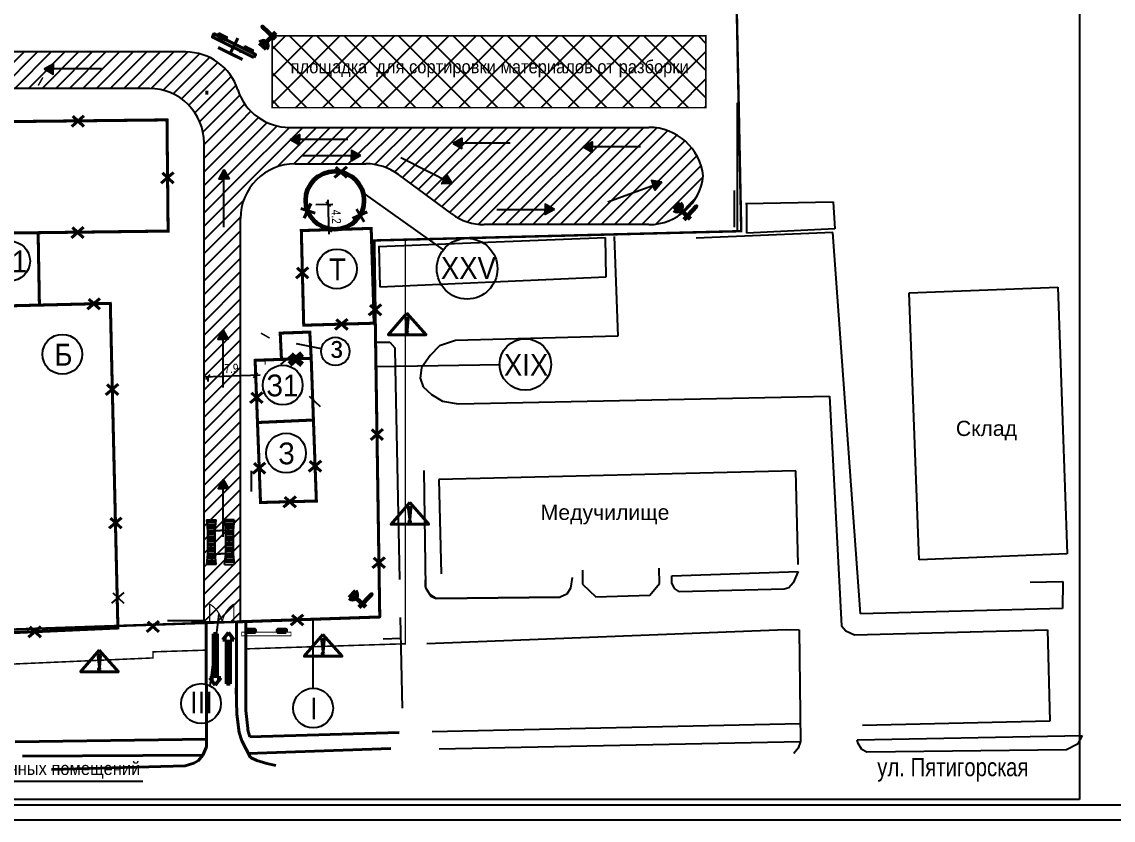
# Model space of a CAD drawing. Header units: millimetres. Extents: x 1819 to 103850, y 69161 to 132521.
# Drawn here: x 29863 to 65816, y 73121 to 99429 of the extents above; entities that cross this region are included whole.
import ezdxf

# ---------------------------------------------------------------- set-up
doc = ezdxf.new("R2010")
doc.units = ezdxf.units.MM
for name, color, linetype in [('1', 7, 'Continuous'), ('FORMAT', 251, 'Continuous'), ('ГП', 146, 'Continuous'), ('Граница1', 20, 'Continuous'), ('ГСН', 2, 'Continuous'), ('дороги', 24, 'Continuous'), ('ЛИНИЯ', 7, 'Continuous'), ('опасные зоны', 10, 'Continuous'), ('СГП', 250, 'Continuous'), ('СТЕНЫ', 7, 'Continuous'), ('стройгенплан', 7, 'Continuous'), ('СЪЕМКА', 46, 'Continuous')]:
    doc.layers.add(name, color=color, linetype=linetype)
doc.layers.add('A0-02', color=7, linetype='Continuous', true_color=0x958875)
doc.layers.add('Ограждение проектируемое', color=1, linetype='ограждение2', lineweight=40)
doc.styles.add('RUSS', font='arial.ttf', dxfattribs={"width": 0.8, "height": 300})
doc.styles.add('СГЕНЕРИР_СТИЛЬ_3', font='arial.ttf')
doc.linetypes.add('ограждение2', pattern='A,6.35,-2.54,[132,ltypeshp.shx,S=2.54,R=0,X=-2.54,Y=0],-2.54,25.4', length=36.83)
doc.dimstyles.new('500', dxfattribs={"dimscale": 0, "dimtxt": 250, "dimasz": 150, "dimexe": 150, "dimexo": 500, "dimgap": 100, "dimtad": 1, "dimdec": 1, "dimlfac": 0.005, "dimzin": 0, "dimdsep": 46, "dimtxsty": 'RUSS', "dimblk1": 'OBLIQUE', "dimblk2": 'OBLIQUE', "dimsah": 1, "dimcen": 0, "dimdle": 150, "dimclrd": 22, "dimclre": 22, "dimclrt": 22, "dimadec": 0, "dimazin": 0, "dimtfac": 1, "dimtdec": 1, "dimtmove": 0, "dimatfit": 3, "dimldrblk": 'OBLIQUE', "dimfxl": 1, "dimtolj": 1, "dimtzin": 0, "dimarcsym": 0})
picture_1 = doc.add_image_def('image1.tif', size_in_pixel=(4134, 3602))
pattern_1 = [(45, (7.275957614183426e-12, 68499.89598041086), (-224.5064030267288, 224.5064030267288), [])]

# ---------------------------------------------------------------- blocks, each defined once
blk = doc.blocks.new('A$C290F181A')
at = {"const_width": 0.35}
blk.add_lwpolyline([(0.1750015232723854, 2.556440533530804), (20.48716517757157, 2.556440533530804), (20.48716517757157, 1.032904736985756), (0.1750015232723854, 1.032904736985756)], close=True, dxfattribs=at)
at = {"lineweight": 50}
for points in [[(2.164869640884717, 1.032904736985756), (5.67944259793785, 1.032904736985756), (5.67944259793785, -7.591354460600996e-07), (2.164869640884717, -7.591354460600996e-07)], [(18.49729705995969, 1.032904736985756), (14.98272410290656, 1.032904736985756), (14.98272410290656, -7.591354460600996e-07), (18.49729705995969, -7.591354460600996e-07)]]:
    blk.add_lwpolyline(points, close=True, dxfattribs=at)
blk = doc.blocks.new('A$C006452EF')
at = {"lineweight": 50}
for p, q in [((0, 7.68061753292568), (3.025820399978329, 9.897652332909956)), ((3.025820399978329, 9.897652332909956), (3.025820399978329, 8.419629132920363)), ((3.025820399978329, 5.389681332942246), (0, 7.68061753292568)), ((3.025820399978329, 8.419629132920363), (21.12022559984877, 8.419629132920363)), ((21.12022559984877, 6.867704532931612), (3.025820399978329, 6.867704532931612)), ((3.025820399978329, 6.867704532931612), (3.025820399978329, 5.389681332942246)), ((18.61357753052084, 4.507970569952704), (21.63939793049917, 2.217034369969042)), ((18.61357753052084, 3.029947369963111), (18.61357753052084, 4.507970569952704)), ((21.12022559984877, 8.419629132920363), (21.12022559984877, 6.867704532931612)), ((0.5191723306504628, 3.029947369963111), (18.61357753052084, 3.029947369963111)), ((0.5191723306504628, 1.478022769974359), (0.5191723306504628, 3.029947369963111)), ((18.61357753052084, 1.478022769974359), (0.5191723306504628, 1.478022769974359)), ((21.63939793049917, 2.217034369969042), (18.61357753052084, -4.30015006713802e-07)), ((18.61357753052084, -4.30015006713802e-07), (18.61357753052084, 1.478022769974359))]:
    blk.add_line(p, q, dxfattribs=at)
blk = doc.blocks.new('_OBLIQUE')
at = {"color": 0, "linetype": 'ByBlock'}
blk.add_line((-0.5, -0.5), (0.5, 0.5), dxfattribs=at)
blk = doc.blocks.new('*D120')
at = {"layer": 'DEFPOINTS', "color": 0}
for p in [(35970.57132462269, 88214.8754212953), (37549.44208625006, 88274.60077670007), (35989.13514434563, 87724.13121414857)]:
    blk.add_point(p, dxfattribs=at)
at = {"layer": 'опасные зоны', "color": 22, "lineweight": -2}
for p, q in [((37717.89869979838, 87789.526698231), (35839.24235052025, 87718.4610854709)), ((37568.34251517562, 87774.95813061546), (37573.67603465066, 87633.96377572796)), ((35989.47175354825, 87715.2327752107), (35994.8052730233, 87574.23842032319))]:
    blk.add_line(p, q, dxfattribs=at)
at = {"layer": 'опасные зоны', "color": 22, "lineweight": -2, "xscale": 150, "yscale": 150, "zscale": 150}
for p, rotation in [((35989.13514434563, 87724.13121414857), 182.16634574286), ((37568.005905973, 87783.85656955333), 2.166345742860063)]:
    blk.add_blockref('_OBLIQUE', p, dxfattribs=dict(at, rotation=rotation))
at = {"layer": 'опасные зоны', "color": 22, "insert": (36769.00041029475, 88006.98484423061), "char_height": 300, "attachment_point": 5, "rotation": 2.166345742860064, "style": 'RUSS'}
blk.add_mtext('\\A1;7.9', dxfattribs=at)
blk = doc.blocks.new('*D123')
at = {"layer": 'DEFPOINTS', "color": 0}
for p in [(39045.22743726333, 93390.12148381703), (39961.25530815515, 93418.64928235131), (39071.37482770679, 92550.52853841253)]:
    blk.add_point(p, dxfattribs=at)
at = {"layer": 'опасные зоны', "color": 22, "lineweight": -2}
for p, q in [((39992.07187546351, 92429.12902526745), (39956.58613129024, 93568.57659403069)), ((39544.98514286125, 93405.68540670004), (40111.18261983452, 93423.31845921621)), ((39571.1325333047, 92566.09246129554), (40137.33001027798, 92583.72551381172))]:
    blk.add_line(p, q, dxfattribs=at)
at = {"layer": 'опасные зоны', "color": 22, "lineweight": -2, "xscale": 150, "yscale": 150, "zscale": 150}
for p, rotation in [((39961.25530815515, 93418.64928235131), 91.78378233068572), ((39987.40269859861, 92579.05633694681), 271.7837823306857)]:
    blk.add_blockref('_OBLIQUE', p, dxfattribs=dict(at, rotation=rotation))
at = {"layer": 'опасные зоны', "color": 22, "insert": (40224.82147409541, 93006.65388095495), "char_height": 300, "attachment_point": 5, "rotation": 271.7837823306857, "style": 'RUSS'}
blk.add_mtext('\\A1;4.2', dxfattribs=at)
blk = doc.blocks.new('uz204')
at = {"lineweight": 50}
for p, q in [((0, 10), (-20, 10)), ((-20, 10), (20, 10)), ((0, -15), (0, 10))]:
    blk.add_line(p, q, dxfattribs=at)
for points in [[(-33.85360609074473, 0), (33.85360609074473, 0), (33.85360609074473, -5.078452655187334), (-33.85360609074473, -5.078452655187334)], [(-27.22071236532247, -5.078452655187334), (-15.50546917506063, -5.078452655187334), (-15.50546917506063, -8.521470975616467), (-27.22071236532247, -8.521470975616467)], [(27.22071236532247, -5.078452655187334), (15.50546917506063, -5.078452655187334), (15.50546917506063, -8.521470975616467), (27.22071236532247, -8.521470975616467)]]:
    blk.add_lwpolyline(points, close=True, dxfattribs=at)
blk = doc.blocks.new('прожектор')
at = {"color": 32, "lineweight": 60}
for p, q in [((812.6061286986208, 1447.162564229311), (817.1061286985885, 1447.162564229311)), ((814.1061286986101, 1448.662564229301), (814.1061286986101, 1442.662564229343)), ((818.6061286985778, 1445.662564229322), (818.6061286985778, 1448.662564229301))]:
    blk.add_line(p, q, dxfattribs=at)
for points, const_width in [([(813.8061286986122, 1442.662564229343, 1), (814.4061286986079, 1442.662564229343, 1)], 0.5999999999957026), ([(814.0311286986106, 1442.662564229343, 1), (814.1811286986094, 1442.662564229343, 1)], 0.1499999999989257)]:
    blk.add_lwpolyline(points, format="xyb", close=True, dxfattribs=dict(at, const_width=const_width))
blk.add_arc((818.6061286985778, 1447.162564229311), 1.499999999989257, 90, 270, dxfattribs=at)
blk = doc.blocks.new('uz22_l')
for points in [[(-29.632868, 3.62885984347798e-15), (-20.29233279242405, 5.392760516469155), (-20.29233279242405, 2.485011967148067e-15)], [(-29.632868, 3.62885984347798e-15), (-20.29233279242405, -5.39276051646915), (-20.29233279242405, 2.485011967148067e-15)]]:
    blk.add_hatch(color=256).paths.add_polyline_path(points)
for p in [(29.63286800000001, -3.628859843477981e-15), (-29.632868, 3.62885984347798e-15), (-29.632868, 3.62885984347798e-15)]:
    blk.add_line(p, (-29.632868, 3.62885984347798e-15))
for points in [[(-29.632868, 3.62885984347798e-15), (-20.29233279242405, 5.392760516469155), (-20.29233279242405, 2.485011967148067e-15)], [(-29.632868, 3.62885984347798e-15), (-20.29233279242405, -5.39276051646915), (-20.29233279242405, 2.485011967148067e-15)]]:
    blk.add_lwpolyline(points, close=True)
blk = doc.blocks.new('uz2')
at = {"lineweight": 40}
for p, q in [((-1.051808, 9.204654400000004), (0, 0)), ((0, 0), (0.9641583999999966, 9.204654400000004))]:
    blk.add_line(p, q, dxfattribs=at)
blk.add_lwpolyline([(-0.06323291861333473, 13.93733930394046), (-15.47112729845256, -3.826485754123473), (15.64579195002127, -3.826485754123496)], close=True, dxfattribs=at)
blk.add_circle((-0.04571326201314037, -1.75439746818131), 0.733152, dxfattribs=at)
blk.add_arc((-0.04382469760549839, 9.050648403785203), 1.019680432673028, 8.686902785194281, 171.313170658743, dxfattribs=at)
blk = doc.blocks.new('uz203')
for p, q in [((-21, 4), (-21, 13)), ((-11, 12), (-21, 13)), ((-19, 12.8), (-19, 4.2)), ((-17, 12.6), (-17, 4.399999999999999)), ((-15, 12.4), (-15, 4.600000000000001)), ((-13, 12.2), (-13, 4.8)), ((-11, 12), (-11, 4)), ((11, 12), (-11, 12)), ((-9, 12), (-9, 5)), ((-7, 12), (-7, 5)), ((-5, 12), (-5, 5)), ((-3, 12), (-3, 5)), ((-1, 12), (-1, 5)), ((1, 12), (1, 5)), ((3, 12), (3, 5)), ((5, 12), (5, 5)), ((7, 12), (7, 5)), ((9, 12), (9, 5)), ((21, 13), (11, 12)), ((11, 12), (11, 4)), ((13, 12.2), (13, 4.8)), ((15, 12.4), (15, 4.600000000000001)), ((17, 12.6), (17, 4.399999999999999)), ((19, 12.8), (19, 4.2)), ((21, 13), (21, 4)), ((-21, 4), (-11, 5)), ((-11, 5), (11, 5)), ((-11, 4), (-11, 0)), ((-11, -4), (-11, 0)), ((11, 5), (21, 4)), ((11, 4), (11, 0)), ((11, -4), (11, 0)), ((-21, -4), (-21, -13)), ((-21, -4), (-11, -5)), ((-19, -12.8), (-19, -4.2)), ((-17, -12.6), (-17, -4.399999999999999)), ((-15, -12.4), (-15, -4.600000000000001)), ((-13, -12.2), (-13, -4.8)), ((-11, -12), (-11, -4)), ((-11, -5), (11, -5)), ((-9, -12), (-9, -5)), ((-7, -12), (-7, -5)), ((-5, -12), (-5, -5)), ((-3, -12), (-3, -5)), ((-1, -12), (-1, -5)), ((1, -12), (1, -5)), ((3, -12), (3, -5)), ((5, -12), (5, -5)), ((7, -12), (7, -5)), ((9, -12), (9, -5)), ((11, -12), (11, -4)), ((11, -5), (21, -4)), ((13, -12.2), (13, -4.8)), ((15, -12.4), (15, -4.600000000000001)), ((17, -12.6), (17, -4.399999999999999)), ((19, -12.8), (19, -4.2)), ((21, -13), (21, -4)), ((-11, -12), (-21, -13)), ((11, -12), (-11, -12)), ((21, -13), (11, -12))]:
    blk.add_line(p, q)

msp = doc.modelspace()

# ---------------------------------------------------------------- hatches: boundary and pattern name
at = {"layer": 'дороги'}
h = msp.add_hatch(dxfattribs=at)
h.set_pattern_fill('ANSI31', color=256, scale=100, style=0)
h.set_pattern_definition(pattern_1)
h.paths.add_polyline_path([(35265.8048456762, 98435.2563216801), (23574.07834176394, 98435.25632168009, 0.4142135623730951), (21774.07834176394, 96635.25632168009), (21774.07834176396, 85098.37742463233, 0.4142135623730949), (23574.07834176396, 83298.37742463233), (24518.52442933596, 83298.37742463233, 0.4142135623730952), (26318.52442933596, 85098.37742463233), (26318.52442933596, 88422.45882974997, 0.4142135623730968), (24518.52442933595, 90222.45882974997, -0.3649932644778913), (22974.07834176395, 92022.45882975035), (22974.07834176394, 95435.25632168009, -0.4142135623730951), (24774.07834176394, 97235.25632168009), (34065.8048456762, 97235.2563216801, -0.4142135623730953), (35865.8048456762, 95435.2563216801), (35865.8048456762, 79653.3817122413), (37065.8048456762, 79653.3817122413), (37065.8048456762, 96635.2563216801, 0.4142135623730952)])
h = msp.add_hatch(dxfattribs=at)
h.set_pattern_fill('ANSI31', color=256, scale=100, style=0)
h.set_pattern_definition(pattern_1)
h.paths.add_polyline_path([(50524.4323870903, 95951.14817894528), (38688.49170878379, 95951.14817894528, -0.2884223562025667), (37065.8048456762, 96972.1184334939), (37065.8048456762, 92951.14817894528, -0.414213562373095), (38865.8048456762, 94751.14817894528), (41199.65677717454, 94751.14817894528, -0.1602965453022047), (42268.50277672204, 94399.4465699032), (44029.93502942324, 93099.50739402082, 0.1602965453022048), (45098.78102897074, 92747.80578497874), (50524.4323870903, 92747.80578497874, 0.3822336535616288), (52313.47282427833, 94349.47698196201, 0.3822336535616275)])
at = {"layer": 'СГП'}
h = msp.add_hatch(dxfattribs=at)
h.set_pattern_fill('ANSI37', color=256, scale=200, style=0)
h.set_pattern_definition([(45, (7.275957614183426e-12, 68499.89598041086), (-449.0128060534576, 449.0128060534577), []), (135, (7.275957614183426e-12, 68499.89598041086), (-449.0128060534577, -449.0128060534576), [])])
h.paths.add_polyline_path([(38109.43937824359, 98965.31047457493), (52398.844078345, 98965.31047457493), (52398.844078345, 96598.87029856011), (38109.43937824359, 96598.87029856011)])

# ---------------------------------------------------------------- linework, layer by layer
for p, q in [((43751.37222070842, 91920.11141860507), (41098.07814265036, 93808.1180041001)), ((39734.86849741326, 88656.91876718786), (38912.45780441835, 88819.40814938498)), ((45630.27551364651, 88121.21629620175), (41530.19785032608, 88059.09482308317)), ((36066.90512364079, 77547.3160875622), (36366.02105573917, 79916.08617309904)), ((39459.91777523491, 77470.35081367372), (39459.91777523491, 79742.59222021134))]:
    msp.add_line(p, q)
at = {"const_width": 100}
for points in [[(25055.01750818204, 96092.77576521851), (34645.67509381386, 96198.12860977036), (34682.76333811344, 92534.37299149492), (25116.12585785852, 92414.77396554919), (25116.12585785852, 96093.44703706894)], [(30400.78739013813, 92480.84110491953), (30442.98975791586, 90094.59811935975)], [(39071.37482770679, 92550.52853841253), (41372.75996953395, 92622.20043155254), (41470.99363570236, 89497.8901720191), (39149.74353155006, 89431.28050995086), (39071.37482770679, 92550.52853841253)], [(41655.08738114359, 79817.52172690944), (41467.07341463212, 92224.73342802527)], [(38417.34828767227, 88306.31850866458), (38375.41588404758, 89171.28440982997), (39349.79081467476, 89205.91295853344), (39396.54993275845, 88342.1035454199)], [(37549.44208625006, 88274.60077670007), (39396.54993275845, 88342.1035454199), (39566.44376469189, 83638.73264591926), (37726.66512884422, 83589.61768464095), (37549.44208625006, 88274.60077670007)], [(37626.95702371907, 86225.45318218577), (39470.01776737398, 86308.20701458285)], [(36938.20311654848, 79656.51648606296), (41655.08738114359, 79817.52172690944)]]:
    msp.add_lwpolyline(points, dxfattribs=at)
msp.add_lwpolyline([(27267.24861348386, 90017.30102629916), (32778.597947779, 90151.44649439858), (33028.58032753407, 79455.4310433245), (27551.54570248276, 79211.27518669624)], close=True, dxfattribs=at)
at = {"lineweight": 30, "ltscale": 5, "const_width": 40}
msp.add_lwpolyline([(36846.36532770089, 79653.38171224132), (36846.36532770089, 79653.38171224132), (36846.36532770089, 80246.38622204798, 0.203070004869577), (36465.8048456762, 79653.3817122413, 0.203234274489576), (36049.55752521465, 80246.38622204798), (36049.55752521465, 79653.38171224132), (36049.55752521465, 79653.38171224132)], format="xyb", dxfattribs=at)
at = {"lineweight": 60}
msp.add_circle((40175.03272331262, 93544.77572249461), 959.8760354553924, dxfattribs=at)
for centre, radius in [((29479.1533306173, 91547.02452488604), 654.8558136506781), ((44532.58741265385, 91294.61736590737), 1000.769696826668), ((40244.28510750796, 91285.88277171057), 654.8558136506781), ((31198.22567231267, 88473.97511189876), 654.8558136506781), ((40192.46850156523, 88567.2576892222), 466.3012681752493), ((46448.71857070551, 88139.55896840096), 848.9288169113144), ((38460.26266687603, 87460.08614316593), 654.8558136506781), ((38569.9420858142, 85219.94558181785), 654.8558136506781), ((35766.77258954786, 76965.28808252202), 654.8558136506781), ((39459.91777523491, 76815.49500002305), 654.8558136506781)]:
    msp.add_circle(centre, radius)
at = {"layer": 'FORMAT', "ltscale": 20}
for p, q in [((103350.3357901691, 73621.49002061016), (2607.2254364608, 73621.49002061016)), ((103850.3357901691, 73121.49002061016), (1821.771319211102, 73121.49002061016))]:
    msp.add_line(p, q, dxfattribs=at)
at = {"layer": 'ГП', "color": 7, "lineweight": 40}
for p, q in [((35960.9937712948, 97150.09816359897), (35960.9937712948, 97032.58679174219)), ((35960.9937712948, 97147.62480036024), (35960.9937712948, 97030.11342850345))]:
    msp.add_line(p, q, dxfattribs=at)
at = {"layer": 'ГП'}
msp.add_line((41655.08738114359, 79817.52172690944), (28916.70854458385, 79382.71229815815), dxfattribs=at)
at = {"layer": 'Граница1', "const_width": 80}
msp.add_lwpolyline([(11570.92700433521, 131600.5587952898), (39869.18807359692, 131203.2720547921), (64089.96966973273, 128542.3562087504), (64158.35469360789, 124300.4485364145), (49255.99665862764, 124449.7570292271), (49531.29896832444, 110905.690219733), (53192.37516478985, 110905.6172391451), (53563.48636144726, 92531.45303892437), (41467.07341463212, 92224.73342802527), (41655.08738114359, 79817.52172690944), (28916.70854458385, 79382.71229815815)], dxfattribs=at)
at = {"layer": 'ГСН', "color": 3, "const_width": 30}
msp.add_lwpolyline([(37881.38139792692, 88136.00785352098), (37881.38139792692, 88309.6423008006)], dxfattribs=at)
at = {"layer": 'дороги'}
for p, q in [((35265.8048456762, 98435.2563216801), (23574.07834176394, 98435.25632168009)), ((34065.8048456762, 97235.2563216801), (24774.07834176394, 97235.25632168009)), ((38688.49170878379, 95951.14817894528), (50524.4323870903, 95951.14817894528)), ((35865.8048456762, 79653.3817122413), (35865.8048456762, 95435.2563216801)), ((38865.8048456762, 94751.14817894528), (41199.65677717454, 94751.14817894528)), ((44029.93502942324, 93099.50739402082), (42268.50277672204, 94399.4465699032)), ((37065.8048456762, 79653.3817122413), (37065.8048456762, 92951.14817894528)), ((50524.4323870903, 92747.80578497874), (45098.78102897073, 92747.80578497874)), ((35865.8048456762, 79653.3817122413), (37065.8048456762, 79653.3817122413)), ((33847.12927313796, 74391.0053173525), (21314.19688468974, 74391.0053173525))]:
    msp.add_line(p, q, dxfattribs=at)
for centre, radius, start, end in [((35265.8048456762, 96635.2563216801), 1800, 18.05742017185116, 90.00000000000006), ((37047.8048456762, 98417.2563216801), 18, 0, 90.00000000000006), ((34065.8048456762, 95435.2563216801), 1800, 0, 90.00000000000006), ((38688.49170878379, 97751.14817894528), 1800, 198.0574201718512, 270), ((50524.4323870903, 94151.14817894528), 1800, 6.325845702231036, 90), ((38865.8048456762, 92951.14817894528), 1800, 90, 180), ((41199.65677717454, 92951.14817894528), 1800, 53.57262863569029, 90), ((50524.4323870903, 94547.80578497874), 1800, 270, 353.674154297769), ((45098.78102897073, 94547.80578497874), 1800, 233.5726286356903, 270)]:
    msp.add_arc(centre, radius, start, end, dxfattribs=at)
at = {"layer": 'ЛИНИЯ'}
for p, q in [((53438.91722941585, 93967.21177369729), (53438.91722941585, 96759.01001782273)), ((53338.91722941585, 92667.21177369723), (53338.91722941585, 93867.21177369723)), ((53438.91722941585, 92567.21177369723), (53438.91722941585, 93967.21177369729)), ((41503.01247958624, 88868.61080742674), (41981.57412028825, 88876.24702301947)), ((41981.57412028825, 88876.24702301947), (42147.88176133775, 88689.28384855826)), ((42147.88176133775, 88689.28384855826), (42161.740231795, 88024.52555803448)), ((42161.740231795, 88024.52555803448), (42306.33846678387, 81047.02759550238)), ((43105.70327175362, 84641.61356344138), (43164.93603040208, 80786.12574372353)), ((43164.93603040208, 80786.12574372353), (43339.89586902014, 80502.01701557444)), ((43339.89586902014, 80502.01701557444), (43514.85686651967, 80429.16868689744)), ((43514.85686651967, 80429.16868689744), (47599.00146704772, 80473.13729371416)), ((35454.47097539122, 79637.51822351391), (35938.89786562149, 79649.26822324522)), ((42332.0730755633, 79805.22004274087), (42394.14773082978, 76809.84613184928))]:
    msp.add_line(p, q, dxfattribs=at)
at = {"layer": 'ЛИНИЯ', "lineweight": 40}
for p, q in [((35943.76255485835, 75543.47099038126), (35938.89786562149, 79649.26822324522)), ((36938.20311654848, 77047.13502635917), (36938.20311654848, 79656.51648606296)), ((37238.20311654845, 76737.58978174417), (37238.20311654845, 79666.75662967138)), ((36925.15625648294, 77481.03191418824), (36951.24997661402, 76613.23813853011)), ((36951.24997661402, 76613.23813853011), (37026.0880785319, 76005.49903827027)), ((37238.20311654845, 76737.58978174417), (37323.83903827509, 76042.16463484272)), ((37026.0880785319, 76005.49903827027), (37107.53349725297, 75738.1106827149)), ((37313.07039818095, 76092.91269972466), (37380.20655290427, 75872.50219301152)), ((37380.20655290427, 75872.50219301152), (42292.53622636371, 76008.87068891869)), ((35938.89786562149, 75789.45629677334), (29646.12978868547, 75706.67904320464)), ((35943.76255485835, 75543.47099038126), (35829.50841345987, 75267.55141833058)), ((37107.53349725297, 75738.1106827149), (37250.06328842184, 75462.00307471637)), ((29884.28730514587, 75230.01340729307), (35829.50841345987, 75267.55141833058)), ((35829.50841345987, 75267.55141833058), (35681.92947147274, 75091.53413188498)), ((37250.06328842184, 75462.00307471637), (37394.62631361111, 75181.95670151466)), ((37307.32546052182, 75320.96389936801), (42021.37341487836, 75487.7298048301)), ((37394.62631361111, 75181.95670151466), (37610.05719573796, 75089.38142775692)), ((35243.49789082282, 74912.99402623979), (30839.82786098716, 74791.62598590256)), ((35533.81860281038, 74999.6947690525), (35243.49789082282, 74912.99402623979)), ((35681.92947147274, 75091.53413188498), (35533.81860281038, 74999.6947690525)), ((37610.05719573796, 75089.38142775692), (37936.47172228736, 74994.55409212533)), ((37936.47172228736, 74994.55409212533), (38228.51315404981, 74927.93883112975))]:
    msp.add_line(p, q, dxfattribs=at)
at = {"layer": 'Ограждение проектируемое', "ltscale": 50, "const_width": 50}
for points in [[(37193.42015545597, 78764.82858666338), (42495.78328804737, 78934.91901032456), (42495.78328804736, 92250.81764766041)], [(17963.51827006939, 79184.72011360984), (17963.51827006939, 78057.97148176988), (19876.53563580768, 78057.97148176988), (19876.53563580768, 77293.71015948262), (29343.32659635286, 77577.25820274134), (29343.32659635286, 78256.29409146139), (34186.17581182248, 78467.94087872501), (34186.17581182248, 78668.3615111971), (35939.99341947977, 78724.62087564488)]]:
    msp.add_lwpolyline(points, dxfattribs=at)
at = {"layer": 'СГП', "const_width": 50}
msp.add_lwpolyline([(38109.43937824359, 98965.31047457493), (52398.844078345, 98965.31047457493), (52398.844078345, 96598.87029856011), (38109.43937824359, 96598.87029856011)], close=True, dxfattribs=at)
at = {"layer": 'СТЕНЫ', "lineweight": 40}
for p, q in [((31908.80745620235, 96334.83381288906), (31505.43528983254, 95985.46098887268)), ((31545.77204986151, 96321.3961988514), (31908.80745620235, 95985.46098887268)), ((40566.69568587859, 94653.20504197077), (40163.32351950878, 94303.83221795439)), ((40203.66027953775, 94639.76742793311), (40566.69568587859, 94303.83221795439)), ((34859.92640513411, 94467.17608305202), (34456.5542387643, 94117.80325903565)), ((34496.89099879326, 94453.73846901437), (34859.92640513411, 94117.80325903565)), ((39057.56628746304, 93277.17498647215), (39529.45286130944, 93128.95139528629)), ((39379.91570290355, 93444.70447669178), (39164.89673178485, 92956.30165440048)), ((41237.69250436722, 93170.43813597965), (40754.46680565467, 92944.02391631398)), ((40884.70176773944, 93256.30323705722), (41142.61504810172, 92834.25121257058)), ((31898.38381945058, 92666.03732530856), (31495.01165308077, 92316.66450129218)), ((31535.34841310973, 92652.5997112709), (31898.38381945058, 92316.66450129218)), ((39301.15473202769, 91335.87778721223), (38897.78256565789, 90986.50496319585)), ((38938.11932568685, 91322.44017317457), (39301.15473202769, 90986.50496319585)), ((32434.67284246647, 90307.24048726539), (32031.30067609666, 89957.86766324901)), ((32071.63743612563, 90293.80287322773), (32434.67284246647, 89957.86766324901)), ((41696.69335335315, 90110.29540478086), (41293.32118698334, 89760.92258076448)), ((41333.6579470123, 90096.8577907432), (41696.69335335315, 89760.92258076448)), ((40589.90542115682, 89635.92244776091), (40186.53325478701, 89286.54962374453)), ((40226.87001481598, 89622.48483372325), (40589.90542115682, 89286.54962374453)), ((33039.72911992018, 87491.60999412692), (32636.35695355037, 87142.23717011054)), ((32676.69371357934, 87478.17238008927), (33039.72911992018, 87142.23717011054)), ((37790.81365478192, 87218.15735030649), (37387.44148841211, 86868.78452629011)), ((37427.77824844108, 87204.71973626883), (37790.81365478192, 86868.78452629011)), ((41758.87102734601, 86007.13446080174), (41355.4988609762, 85657.76163678536)), ((41395.83562100516, 85993.69684676408), (41758.87102734601, 85657.76163678536)), ((37878.50826734589, 84899.90476242096), (37475.13610097608, 84550.53193840459)), ((37515.47286100504, 84886.46714838331), (37878.50826734589, 84550.53193840459)), ((39719.78215168291, 84961.53683621554), (39316.4099853131, 84612.16401219917)), ((39356.74674534206, 84948.09922217789), (39719.78215168291, 84612.16401219917)), ((38891.38280760672, 83784.41669895277), (38488.01064123691, 83435.0438749364)), ((38528.34740126588, 83770.97908491512), (38891.38280760672, 83435.0438749364)), ((33142.60283286018, 83089.9444679659), (32739.23066649037, 82740.57164394953)), ((32779.56742651933, 83076.50685392825), (33142.60283286018, 82740.57164394953)), ((41822.89321740138, 81782.25223356736), (41419.52105103157, 81432.87940955098)), ((41459.85781106054, 81768.8146195297), (41822.89321740138, 81432.87940955098)), ((39131.58470370617, 79893.64003599668), (38728.21253733636, 79544.2672119803)), ((38768.54929736532, 79880.20242195902), (39131.58470370617, 79544.2672119803)), ((30489.41951100986, 79502.45828981852), (30086.04734464005, 79153.08546580214)), ((30126.38410466902, 79489.02067578086), (30489.41951100986, 79153.08546580214)), ((34379.63666176481, 79675.56505619778), (33976.264495395, 79326.1922321814)), ((34016.60125542396, 79662.12744216013), (34379.63666176481, 79326.1922321814))]:
    msp.add_line(p, q, dxfattribs=at)
at = {"layer": 'СТЕНЫ'}
for p, q in [((53705.22433371702, 93445.69678589661), (56596.95181446406, 93498.71309222694)), ((56596.95181446406, 93498.71309222694), (56650.01019678474, 92604.0687730966)), ((53745.01873727189, 92464.90189269435), (53745.01873727189, 93458.95086247922)), ((56576.2971644944, 92492.07204150717), (52079.52956278296, 92305.0542682567)), ((56650.01019678474, 92604.0687730966), (53745.01873727189, 92464.90189269435)), ((57491.57461440377, 79917.88654249668), (56576.2971644944, 92492.07204150717)), ((49091.66414219304, 92308.20783077955), (41616.78912510327, 92010.73161908198)), ((49112.92943850649, 91022.68556424981), (49091.66414219304, 92308.20783077955)), ((49381.13148086751, 92350.68701382756), (49498.09184422088, 89067.82411686581)), ((41627.42177326023, 92031.98013984965), (41659.3197177304, 90693.33687930572)), ((41659.3197177304, 90693.33687930572), (49112.92943850649, 91022.68556424981)), ((41659.3197177304, 90693.33687930572), (49112.92943850649, 91022.68556424981)), ((59096.21380595048, 90494.53927838482), (63989.92003559531, 90690.50169050362)), ((63989.92003559531, 90690.50169050362), (64305.53907496296, 81899.3220347056)), ((59429.87713637156, 81700.45731050515), (59096.21380595048, 90494.53927838482)), ((40585.39419441795, 89632.01513794396), (40182.02202804814, 89282.64231392759)), ((40222.35878807711, 89618.57752390631), (40585.39419441795, 89282.64231392759)), ((44155.24227557471, 88931.62913506437), (43624.35374601092, 88747.80803103006)), ((49498.09184422088, 89067.82411686581), (44155.24227557471, 88931.62913506437)), ((38787.34366811262, 88484.99915106612), (38383.97150174281, 88135.62632704974)), ((43624.35374601092, 88747.80803103006), (43319.4870168108, 88432.68578650831)), ((43319.4870168108, 88432.68578650831), (43032.86566018709, 88029.52858960576)), ((43032.86566018709, 88029.52858960576), (42990.8063138295, 87683.99026226258)), ((42990.8063138295, 87683.99026226258), (43088.94396624458, 87403.82385118114)), ((43088.94396624458, 87403.82385118114), (43355.32023771899, 87151.67432753177)), ((39332.11757516148, 87088.62772757252), (39695.15298150232, 86752.6925175938)), ((43355.32023771899, 87151.67432753177), (43719.83292797953, 86927.54107550468)), ((44233.89105740376, 86843.49164482817), (56476.24245264847, 87093.79435457272)), ((56476.24245264847, 87093.79435457272), (56870.54728271463, 79524.362459936)), ((43719.83292797953, 86927.54107550468), (44233.89105740376, 86843.49164482817)), ((37417.78356319031, 84633.19766266836), (37417.78356319037, 83948.98199943925)), ((55364.82786435471, 84634.7268471857), (43596.67481264356, 84348.83401979884)), ((55440.98841653625, 81551.52306920168), (55364.82786435471, 84634.7268471857)), ((43596.67481264356, 84348.83401979884), (43679.89565880696, 81236.99284829362)), ((64305.53907496296, 81899.3220347056), (59429.87713637156, 81700.45731050515)), ((48336.72475232382, 81361.53174222866), (48337.3617039239, 80901.45196446095)), ((50871.65012296732, 80920.41952534096), (50858.05007475743, 81428.96025648172)), ((51273.23829851649, 81178.0959428866), (55440.10143730137, 81320.35542063118)), ((55440.10143730137, 81320.35542063118), (55278.74276704947, 80940.99619750242)), ((43164.18346416642, 80835.11063015048), (43160.99108270061, 81037.9914643885)), ((47989.80771121662, 81113.97412073176), (47942.26981857, 80771.98101101088)), ((48337.3617039239, 80901.45196446095), (48773.98000791715, 80484.15700376238)), ((50548.93154883431, 80531.57682967716), (50871.65012296732, 80920.41952534096)), ((51280.69435205637, 80937.19049229025), (51273.23829851649, 81178.0959428866)), ((51369.84748462844, 80759.0317603313), (51280.69435205637, 80937.19049229025)), ((55278.74276704947, 80940.99619750242), (55133.006774168, 80782.47379598004)), ((63084.50915024779, 80961.1658193167), (64159.24918267061, 80983.53819316073)), ((64159.24918267061, 80983.53819316073), (64151.78572735703, 80096.10931868578)), ((33221.62048605373, 80624.63670232642), (32818.24831968392, 80275.26387831004)), ((32858.58507971288, 80611.19908828876), (33221.62048605373, 80275.26387831004)), ((43200.26059228426, 80728.76391470013), (43164.18346416642, 80835.11063015048)), ((43304.30272444151, 80559.81498290761), (43200.26059228426, 80728.76391470013)), ((43514.85686651967, 80429.16868689744), (43304.30272444151, 80559.81498290761)), ((47823.30727538653, 80565.82140267728), (47599.00146704772, 80473.13729371416)), ((47942.26981857, 80771.98101101088), (47823.30727538653, 80565.82140267728)), ((51534.07434225315, 80646.51035870292), (51369.84748462844, 80759.0317603313)), ((54982.85562317609, 80735.58972468245), (51534.07434225315, 80646.51035870292)), ((55133.006774168, 80782.47379598004), (54982.85562317609, 80735.58972468245)), ((47599.00146704772, 80473.13729371416), (43514.85686651967, 80429.16868689744)), ((48773.98000791715, 80484.15700376238), (50548.93154883431, 80531.57682967716)), ((64151.78572735703, 80096.10931868578), (57491.57461440377, 79917.88654249668)), ((35867.5824588768, 79690.45040653384), (34667.58245887683, 79690.45040653384)), ((56870.54728271463, 79524.362459936), (57004.68469595001, 79360.47635414224)), ((41765.64028713014, 79102.03244683793), (42346.39617572498, 79114.06774615316)), ((43205.2751788192, 78943.44003360363), (55045.16869008564, 79406.20270281861)), ((55045.16869008564, 79406.20270281861), (55469.44330253033, 79395.53256459691)), ((55469.44330253033, 79395.53256459691), (55520.78817420127, 75712.73315653502)), ((57004.68469595001, 79360.47635414224), (57296.10733655374, 79233.54992721911)), ((57296.10733655374, 79233.54992721911), (63649.63335119421, 79395.7887415174)), ((63649.63335119421, 79395.7887415174), (63729.75631965138, 76384.44997943199)), ((55512.61383770593, 76299.05152926757), (43375.98475672049, 76029.60060632712)), ((63729.75631965138, 76384.44997943199), (57556.00705589657, 76246.35029759485)), ((57378.38772851881, 75773.23502127186), (64795.89919173042, 75914.43922763661)), ((64795.89919173042, 75914.43922763661), (64637.16074942634, 75625.21055799507)), ((43610.91335830139, 75474.77004566422), (55520.78817420127, 75712.73315653502)), ((55520.78817420127, 75712.73315653502), (55442.75003871601, 75490.25520153221)), ((57419.94024694036, 75648.67907346977), (57378.38772851881, 75773.23502127186)), ((57536.63167917659, 75452.79610082862), (57419.94024694036, 75648.67907346977)), ((64637.16074942634, 75625.21055799507), (64277.66276095924, 75443.27567969932)), ((55442.75003871601, 75490.25520153221), (55296.58846213174, 75315.93797328358)), ((55296.58846213174, 75315.93797328358), (55296.58846213174, 75315.93797328358)), ((57700.00116466195, 75359.51875872765), (57536.63167917659, 75452.79610082862)), ((64277.66276095924, 75443.27567969932), (57700.00116466195, 75359.51875872765))]:
    msp.add_line(p, q, dxfattribs=at)
at = {"layer": 'СТЕНЫ', "lineweight": 80}
for p, q in [((39087.34366811262, 88484.99915106612), (38683.97150174281, 88135.62632704974)), ((38724.30826177177, 88471.56153702846), (39087.34366811262, 88135.62632704974))]:
    msp.add_line(p, q, dxfattribs=at)
at = {"layer": 'СТЕНЫ', "const_width": 50}
for points in [[(30557.01827752762, 97596.07022224617), (30403.52057311064, 97330.31172736449)], [(37740.09045361457, 89171.00740225607), (38027.29762396644, 89006.989184312)]]:
    msp.add_lwpolyline(points, dxfattribs=at)

# ---------------------------------------------------------------- block references
for name, p, xscale, yscale, zscale, rotation in [('uz204', (36829.53011800617, 98587.43960117087), 22.39999999999952, 22.39999999999554, 22.4, 153.4514249520851), ('uz203', (36403.62332730334, 82286.23118568311), 35.00000000000227, 35.00000000001364, 35, 90)]:
    msp.add_blockref(name, p, dxfattribs=dict(xscale=xscale, yscale=yscale, zscale=zscale, rotation=rotation))
at = {"layer": '1', "xscale": 100, "yscale": 100, "zscale": 100}
for p, rotation in [((-11396.90499965091, 257455.6734097044), 226.7078285703823), ((210271.6522275187, 142538.7643582186), 136.7078285703824), ((199573.3193955867, 129754.4661300437), 136.7078285703824)]:
    msp.add_blockref('прожектор', p, dxfattribs=dict(at, rotation=rotation))
at = {"layer": 'СГП', "xscale": 32, "yscale": 32, "zscale": 32}
for p in [(31542.69008315093, 97876.17925375282), (39656.57425505651, 95548.73221445979), (45006.24858795753, 95426.96756748807), (49300.42000443955, 95305.36455969671)]:
    msp.add_blockref('uz22_l', p, dxfattribs=at)
for p, rotation in [((40070.01898537926, 95021.04424094872), 180), ((43197.71380102068, 94533.88763790301), 153.0444558431952), ((36521.43077718126, 93609.64603101125), 270), ((50054.64485965114, 93818.18092384569), 200.0206678713008), ((46458.1885994426, 93247.75771082353), 180), ((36493.62790962923, 88325.79373419916), 270), ((36498.63924801801, 83403.53963737591), 270)]:
    msp.add_blockref('uz22_l', p, dxfattribs=dict(at, rotation=rotation))
at = {"layer": 'СГП', "lineweight": 50, "xscale": 40, "yscale": 40, "zscale": 40}
for p in [(42554.51571526702, 89270.8503771972), (42645.54316186354, 83027.5926111541), (39786.47661899284, 78677.77365541321), (32417.88712250726, 78167.769644513)]:
    msp.add_blockref('uz2', p, dxfattribs=at)
at = {"layer": 'стройгенплан', "xscale": 80, "yscale": 80, "zscale": 80}
for name, p, rotation in [('A$C006452EF', (36057.56029440847, 79301.706246292), 270), ('A$C290F181A', (38745.09440590337, 79402.41806227698), 180)]:
    msp.add_blockref(name, p, dxfattribs=dict(at, rotation=rotation))

# ---------------------------------------------------------------- texts
at = {"style": 'СГЕНЕРИР_СТИЛЬ_3'}
for s, p in [('Склад', (60634.16301497584, 85781.5835025757)), ('Медучилище', (46955.85638730461, 83015.92419946584))]:
    msp.add_text(s, height=500, dxfattribs=at).set_placement(p)
at = {"layer": 'A0-02', "color": 7, "ltscale": 50, "style": 'СГЕНЕРИР_СТИЛЬ_3', "width": 0.9}
for s, height, p in [('площадка  для сортировки материалов от разборки', 432, (38720.63319153473, 97732.83629906908)), ('Б1', 720, (28940.91711653619, 91174.01257531375)), ('Т', 720, (39985.37385506583, 90912.87082213828)), ('XXV', 720, (43669.77067201696, 90959.0012991914)), ('Б', 720, (30939.31441987054, 88100.96316232647)), ('з', 720, (40031.89354868164, 88356.3682839977)), ('XIX', 720, (45746.63817143173, 87766.54701882867)), ('З1', 720, (37922.02645279491, 87087.07419359364)), ('З', 720, (38311.03083337207, 84846.93363224556)), ('III', 720, (35404.77409616928, 76636.988555546)), ('I', 720, (39356.36405836006, 76442.48305045076)), ('Здание для размещения временных помещений', 432, (21450.82613257285, 74610.89473178293))]:
    msp.add_text(s, height=height, dxfattribs=at).set_placement(p)
at = {"layer": 'СТЕНЫ', "color": 7, "ltscale": 50, "style": 'RUSS', "width": 0.8}
msp.add_text('ул. Пятигорская', height=600, dxfattribs=at).set_placement((58043.19271825021, 74570.63591300882))

# ---------------------------------------------------------------- dimensions: what is measured, and where the dimension line sits
at = {"layer": 'опасные зоны'}
for p1, p2, distance, picture, middle in [((39071.37482770679, 92550.52853841253), (39045.22743726333, 93390.12148381703), -916.4719829540959, '*D123', (40224.82147409541, 93006.65388095495)), ((37549.44208625006, 88274.60077670007), (35970.5713246227, 88214.8754212953), 491.09519672949904, '*D120', (36769.00041029475, 88006.98484423061))]:
    dim = msp.add_aligned_dim(p1=p1, p2=p2, distance=distance, dimstyle='500', override={"dimscale": 1}, dxfattribs=at)
    dim.commit()
    dim.dimension.update_dxf_attribs({"geometry": picture, "text_midpoint": middle})

# ---------------------------------------------------------------- pictures from other files: only their frames are drawn
at = {"layer": 'СЪЕМКА', "color": 7, "true_color": 0xffffff}
image = msp.add_image(picture_1, insert=(6969.077494958123, 71977.7004422759), size_in_units=(70009.43920044415, 60999.999999999956), dxfattribs=at)
image.set_boundary_path([(0.3021472700211234, 55.96344162032551), (3409.021364572904, 3493.429899414452)])

doc.saveas('drawing.dxf')
